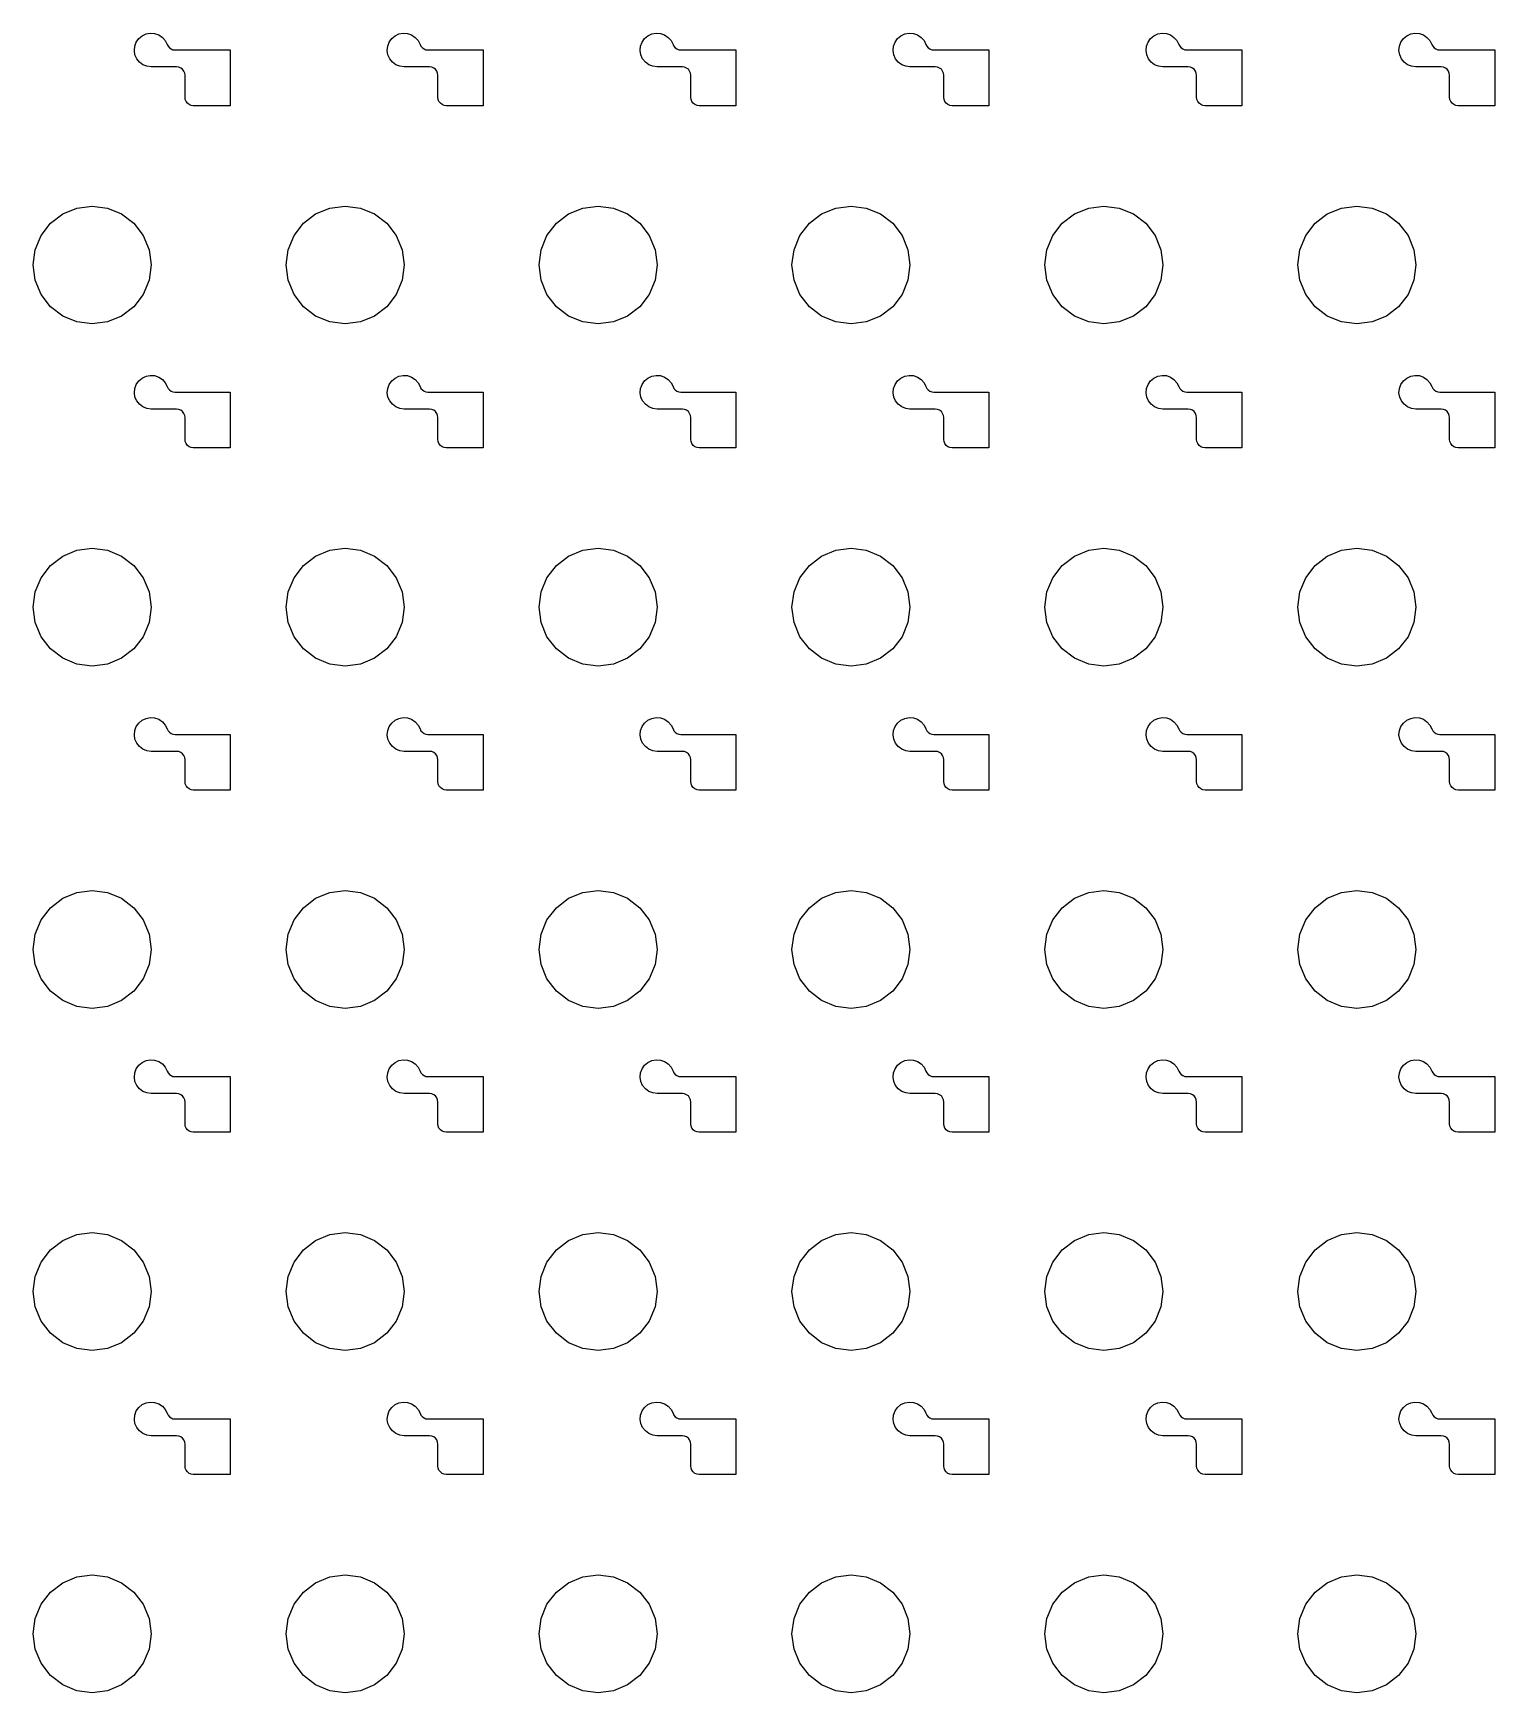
# Model space of a CAD drawing. Extents: x 11 to 212, y 11 to 212.
# Drawn here: x 122.26 to 132.46, y 74.01 to 85.59 of the extents above; entities that cross this region are included whole.
import ezdxf

# ---------------------------------------------------------------- set-up
doc = ezdxf.new("R2010")
doc.units = 0
doc.layers.add('C3', color=7, linetype='continuous')

msp = doc.modelspace()

# ---------------------------------------------------------------- linework, layer by layer
at = {"layer": 'C3'}
for points in [[(123.376, 85.082), (123.361, 85.084), (123.347, 85.09), (123.335, 85.1), (123.326, 85.112), (123.32, 85.126), (123.318, 85.141), (123.318, 85.294), (123.316, 85.309), (123.31, 85.324), (123.3, 85.336), (123.288, 85.345), (123.274, 85.351), (123.259, 85.353), (123.082, 85.353), (123.052, 85.357), (123.024, 85.368), (123, 85.386), (122.982, 85.41), (122.969, 85.438), (122.965, 85.467), (122.968, 85.497), (122.978, 85.526), (122.996, 85.55), (123.019, 85.57), (123.046, 85.583), (123.076, 85.588), (123.106, 85.586), (123.135, 85.576), (123.16, 85.559), (123.18, 85.537), (123.193, 85.51), (123.2, 85.497), (123.209, 85.486), (123.221, 85.478), (123.234, 85.472), (123.249, 85.471), (123.633, 85.471), (123.633, 85.082)], [(125.141, 85.082), (125.126, 85.084), (125.112, 85.09), (125.1, 85.1), (125.09, 85.112), (125.084, 85.126), (125.082, 85.141), (125.082, 85.294), (125.08, 85.309), (125.074, 85.324), (125.065, 85.336), (125.053, 85.345), (125.039, 85.351), (125.024, 85.353), (124.847, 85.353), (124.817, 85.357), (124.789, 85.368), (124.765, 85.386), (124.746, 85.41), (124.734, 85.438), (124.729, 85.467), (124.733, 85.497), (124.743, 85.526), (124.761, 85.55), (124.784, 85.57), (124.811, 85.583), (124.841, 85.588), (124.871, 85.586), (124.899, 85.576), (124.924, 85.559), (124.944, 85.537), (124.958, 85.51), (124.964, 85.497), (124.974, 85.486), (124.986, 85.478), (124.999, 85.472), (125.013, 85.471), (125.398, 85.471), (125.398, 85.082)], [(126.906, 85.082), (126.891, 85.084), (126.876, 85.09), (126.864, 85.1), (126.855, 85.112), (126.849, 85.126), (126.847, 85.141), (126.847, 85.294), (126.845, 85.309), (126.839, 85.324), (126.83, 85.336), (126.818, 85.345), (126.803, 85.351), (126.788, 85.353), (126.612, 85.353), (126.582, 85.357), (126.554, 85.368), (126.53, 85.386), (126.511, 85.41), (126.499, 85.438), (126.494, 85.467), (126.497, 85.497), (126.508, 85.526), (126.525, 85.55), (126.548, 85.57), (126.576, 85.583), (126.605, 85.588), (126.635, 85.586), (126.664, 85.576), (126.689, 85.559), (126.709, 85.537), (126.723, 85.51), (126.729, 85.497), (126.739, 85.486), (126.75, 85.478), (126.764, 85.472), (126.778, 85.471), (127.162, 85.471), (127.162, 85.082)], [(128.671, 85.082), (128.655, 85.084), (128.641, 85.09), (128.629, 85.1), (128.62, 85.112), (128.614, 85.126), (128.612, 85.141), (128.612, 85.294), (128.61, 85.309), (128.604, 85.324), (128.595, 85.336), (128.582, 85.345), (128.568, 85.351), (128.553, 85.353), (128.376, 85.353), (128.347, 85.357), (128.319, 85.368), (128.294, 85.386), (128.276, 85.41), (128.264, 85.438), (128.259, 85.467), (128.262, 85.497), (128.272, 85.526), (128.29, 85.55), (128.313, 85.57), (128.34, 85.583), (128.37, 85.588), (128.4, 85.586), (128.429, 85.576), (128.454, 85.559), (128.474, 85.537), (128.487, 85.51), (128.494, 85.497), (128.503, 85.486), (128.515, 85.478), (128.529, 85.472), (128.543, 85.471), (128.927, 85.471), (128.927, 85.082)], [(130.435, 85.082), (130.42, 85.084), (130.406, 85.09), (130.394, 85.1), (130.384, 85.112), (130.378, 85.126), (130.376, 85.141), (130.376, 85.294), (130.374, 85.309), (130.369, 85.324), (130.359, 85.336), (130.347, 85.345), (130.333, 85.351), (130.318, 85.353), (130.141, 85.353), (130.111, 85.357), (130.083, 85.368), (130.059, 85.386), (130.04, 85.41), (130.028, 85.438), (130.024, 85.467), (130.027, 85.497), (130.037, 85.526), (130.055, 85.55), (130.078, 85.57), (130.105, 85.583), (130.135, 85.588), (130.165, 85.586), (130.193, 85.576), (130.218, 85.559), (130.238, 85.537), (130.252, 85.51), (130.259, 85.497), (130.268, 85.486), (130.28, 85.478), (130.293, 85.472), (130.308, 85.471), (130.692, 85.471), (130.692, 85.082)], [(132.2, 85.082), (132.185, 85.084), (132.171, 85.09), (132.158, 85.1), (132.149, 85.112), (132.143, 85.126), (132.141, 85.141), (132.141, 85.294), (132.139, 85.309), (132.133, 85.324), (132.124, 85.336), (132.112, 85.345), (132.098, 85.351), (132.082, 85.353), (131.906, 85.353), (131.876, 85.357), (131.848, 85.368), (131.824, 85.386), (131.805, 85.41), (131.793, 85.438), (131.788, 85.467), (131.791, 85.497), (131.802, 85.526), (131.819, 85.55), (131.842, 85.57), (131.87, 85.583), (131.899, 85.588), (131.93, 85.586), (131.958, 85.576), (131.983, 85.559), (132.003, 85.537), (132.017, 85.51), (132.023, 85.497), (132.033, 85.486), (132.044, 85.478), (132.058, 85.472), (132.072, 85.471), (132.456, 85.471), (132.456, 85.082)], [(123.082, 83.971), (123.068, 83.864), (123.027, 83.765), (122.962, 83.679), (122.876, 83.614), (122.777, 83.573), (122.671, 83.559), (122.564, 83.573), (122.465, 83.614), (122.379, 83.679), (122.314, 83.765), (122.273, 83.864), (122.259, 83.971), (122.273, 84.077), (122.314, 84.176), (122.379, 84.262), (122.465, 84.327), (122.564, 84.368), (122.671, 84.382), (122.777, 84.368), (122.876, 84.327), (122.962, 84.262), (123.027, 84.176), (123.068, 84.077)], [(124.847, 83.971), (124.833, 83.864), (124.792, 83.765), (124.726, 83.679), (124.641, 83.614), (124.542, 83.573), (124.435, 83.559), (124.329, 83.573), (124.229, 83.614), (124.144, 83.679), (124.079, 83.765), (124.038, 83.864), (124.024, 83.971), (124.038, 84.077), (124.079, 84.176), (124.144, 84.262), (124.229, 84.327), (124.329, 84.368), (124.435, 84.382), (124.542, 84.368), (124.641, 84.327), (124.726, 84.262), (124.792, 84.176), (124.833, 84.077)], [(126.612, 83.971), (126.598, 83.864), (126.557, 83.765), (126.491, 83.679), (126.406, 83.614), (126.307, 83.573), (126.2, 83.559), (126.093, 83.573), (125.994, 83.614), (125.909, 83.679), (125.843, 83.765), (125.802, 83.864), (125.788, 83.971), (125.802, 84.077), (125.843, 84.176), (125.909, 84.262), (125.994, 84.327), (126.093, 84.368), (126.2, 84.382), (126.307, 84.368), (126.406, 84.327), (126.491, 84.262), (126.557, 84.176), (126.598, 84.077)], [(128.376, 83.971), (128.362, 83.864), (128.321, 83.765), (128.256, 83.679), (128.171, 83.614), (128.071, 83.573), (127.965, 83.559), (127.858, 83.573), (127.759, 83.614), (127.674, 83.679), (127.608, 83.765), (127.567, 83.864), (127.553, 83.971), (127.567, 84.077), (127.608, 84.176), (127.674, 84.262), (127.759, 84.327), (127.858, 84.368), (127.965, 84.382), (128.071, 84.368), (128.171, 84.327), (128.256, 84.262), (128.321, 84.176), (128.362, 84.077)], [(130.141, 83.971), (130.127, 83.864), (130.086, 83.765), (130.021, 83.679), (129.935, 83.614), (129.836, 83.573), (129.729, 83.559), (129.623, 83.573), (129.524, 83.614), (129.438, 83.679), (129.373, 83.765), (129.332, 83.864), (129.318, 83.971), (129.332, 84.077), (129.373, 84.176), (129.438, 84.262), (129.524, 84.327), (129.623, 84.368), (129.729, 84.382), (129.836, 84.368), (129.935, 84.327), (130.021, 84.262), (130.086, 84.176), (130.127, 84.077)], [(131.906, 83.971), (131.892, 83.864), (131.851, 83.765), (131.785, 83.679), (131.7, 83.614), (131.601, 83.573), (131.494, 83.559), (131.388, 83.573), (131.288, 83.614), (131.203, 83.679), (131.138, 83.765), (131.096, 83.864), (131.082, 83.971), (131.096, 84.077), (131.138, 84.176), (131.203, 84.262), (131.288, 84.327), (131.388, 84.368), (131.494, 84.382), (131.601, 84.368), (131.7, 84.327), (131.785, 84.262), (131.851, 84.176), (131.892, 84.077)], [(123.376, 82.694), (123.361, 82.696), (123.347, 82.702), (123.335, 82.711), (123.326, 82.724), (123.32, 82.738), (123.318, 82.753), (123.318, 82.906), (123.316, 82.921), (123.31, 82.935), (123.3, 82.947), (123.288, 82.957), (123.274, 82.963), (123.259, 82.965), (123.082, 82.965), (123.052, 82.969), (123.024, 82.98), (123, 82.998), (122.982, 83.022), (122.969, 83.049), (122.965, 83.079), (122.968, 83.109), (122.978, 83.137), (122.996, 83.162), (123.019, 83.181), (123.046, 83.194), (123.076, 83.2), (123.106, 83.198), (123.135, 83.188), (123.16, 83.171), (123.18, 83.148), (123.193, 83.122), (123.2, 83.109), (123.209, 83.098), (123.221, 83.089), (123.234, 83.084), (123.249, 83.082), (123.633, 83.082), (123.633, 82.694)], [(125.141, 82.694), (125.126, 82.696), (125.112, 82.702), (125.1, 82.711), (125.09, 82.724), (125.084, 82.738), (125.082, 82.753), (125.082, 82.906), (125.08, 82.921), (125.074, 82.935), (125.065, 82.947), (125.053, 82.957), (125.039, 82.963), (125.024, 82.965), (124.847, 82.965), (124.817, 82.969), (124.789, 82.98), (124.765, 82.998), (124.746, 83.022), (124.734, 83.049), (124.729, 83.079), (124.733, 83.109), (124.743, 83.137), (124.761, 83.162), (124.784, 83.181), (124.811, 83.194), (124.841, 83.2), (124.871, 83.198), (124.899, 83.188), (124.924, 83.171), (124.944, 83.148), (124.958, 83.122), (124.964, 83.109), (124.974, 83.098), (124.986, 83.089), (124.999, 83.084), (125.013, 83.082), (125.398, 83.082), (125.398, 82.694)], [(126.906, 82.694), (126.891, 82.696), (126.876, 82.702), (126.864, 82.711), (126.855, 82.724), (126.849, 82.738), (126.847, 82.753), (126.847, 82.906), (126.845, 82.921), (126.839, 82.935), (126.83, 82.947), (126.818, 82.957), (126.803, 82.963), (126.788, 82.965), (126.612, 82.965), (126.582, 82.969), (126.554, 82.98), (126.53, 82.998), (126.511, 83.022), (126.499, 83.049), (126.494, 83.079), (126.497, 83.109), (126.508, 83.137), (126.525, 83.162), (126.548, 83.181), (126.576, 83.194), (126.605, 83.2), (126.635, 83.198), (126.664, 83.188), (126.689, 83.171), (126.709, 83.148), (126.723, 83.122), (126.729, 83.109), (126.739, 83.098), (126.75, 83.089), (126.764, 83.084), (126.778, 83.082), (127.162, 83.082), (127.162, 82.694)], [(128.671, 82.694), (128.655, 82.696), (128.641, 82.702), (128.629, 82.711), (128.62, 82.724), (128.614, 82.738), (128.612, 82.753), (128.612, 82.906), (128.61, 82.921), (128.604, 82.935), (128.595, 82.947), (128.582, 82.957), (128.568, 82.963), (128.553, 82.965), (128.376, 82.965), (128.347, 82.969), (128.319, 82.98), (128.294, 82.998), (128.276, 83.022), (128.264, 83.049), (128.259, 83.079), (128.262, 83.109), (128.272, 83.137), (128.29, 83.162), (128.313, 83.181), (128.34, 83.194), (128.37, 83.2), (128.4, 83.198), (128.429, 83.188), (128.454, 83.171), (128.474, 83.148), (128.487, 83.122), (128.494, 83.109), (128.503, 83.098), (128.515, 83.089), (128.529, 83.084), (128.543, 83.082), (128.927, 83.082), (128.927, 82.694)], [(130.435, 82.694), (130.42, 82.696), (130.406, 82.702), (130.394, 82.711), (130.384, 82.724), (130.378, 82.738), (130.376, 82.753), (130.376, 82.906), (130.374, 82.921), (130.369, 82.935), (130.359, 82.947), (130.347, 82.957), (130.333, 82.963), (130.318, 82.965), (130.141, 82.965), (130.111, 82.969), (130.083, 82.98), (130.059, 82.998), (130.04, 83.022), (130.028, 83.049), (130.024, 83.079), (130.027, 83.109), (130.037, 83.137), (130.055, 83.162), (130.078, 83.181), (130.105, 83.194), (130.135, 83.2), (130.165, 83.198), (130.193, 83.188), (130.218, 83.171), (130.238, 83.148), (130.252, 83.122), (130.259, 83.109), (130.268, 83.098), (130.28, 83.089), (130.293, 83.084), (130.308, 83.082), (130.692, 83.082), (130.692, 82.694)], [(132.2, 82.694), (132.185, 82.696), (132.171, 82.702), (132.158, 82.711), (132.149, 82.724), (132.143, 82.738), (132.141, 82.753), (132.141, 82.906), (132.139, 82.921), (132.133, 82.935), (132.124, 82.947), (132.112, 82.957), (132.098, 82.963), (132.082, 82.965), (131.906, 82.965), (131.876, 82.969), (131.848, 82.98), (131.824, 82.998), (131.805, 83.022), (131.793, 83.049), (131.788, 83.079), (131.791, 83.109), (131.802, 83.137), (131.819, 83.162), (131.842, 83.181), (131.87, 83.194), (131.899, 83.2), (131.93, 83.198), (131.958, 83.188), (131.983, 83.171), (132.003, 83.148), (132.017, 83.122), (132.023, 83.109), (132.033, 83.098), (132.044, 83.089), (132.058, 83.084), (132.072, 83.082), (132.456, 83.082), (132.456, 82.694)], [(123.082, 81.582), (123.068, 81.476), (123.027, 81.376), (122.962, 81.291), (122.876, 81.226), (122.777, 81.185), (122.671, 81.171), (122.564, 81.185), (122.465, 81.226), (122.379, 81.291), (122.314, 81.376), (122.273, 81.476), (122.259, 81.582), (122.273, 81.689), (122.314, 81.788), (122.379, 81.874), (122.465, 81.939), (122.564, 81.98), (122.671, 81.994), (122.777, 81.98), (122.876, 81.939), (122.962, 81.874), (123.027, 81.788), (123.068, 81.689)], [(124.847, 81.582), (124.833, 81.476), (124.792, 81.376), (124.726, 81.291), (124.641, 81.226), (124.542, 81.185), (124.435, 81.171), (124.329, 81.185), (124.229, 81.226), (124.144, 81.291), (124.079, 81.376), (124.038, 81.476), (124.024, 81.582), (124.038, 81.689), (124.079, 81.788), (124.144, 81.874), (124.229, 81.939), (124.329, 81.98), (124.435, 81.994), (124.542, 81.98), (124.641, 81.939), (124.726, 81.874), (124.792, 81.788), (124.833, 81.689)], [(126.612, 81.582), (126.598, 81.476), (126.557, 81.376), (126.491, 81.291), (126.406, 81.226), (126.307, 81.185), (126.2, 81.171), (126.093, 81.185), (125.994, 81.226), (125.909, 81.291), (125.843, 81.376), (125.802, 81.476), (125.788, 81.582), (125.802, 81.689), (125.843, 81.788), (125.909, 81.874), (125.994, 81.939), (126.093, 81.98), (126.2, 81.994), (126.307, 81.98), (126.406, 81.939), (126.491, 81.874), (126.557, 81.788), (126.598, 81.689)], [(128.376, 81.582), (128.362, 81.476), (128.321, 81.376), (128.256, 81.291), (128.171, 81.226), (128.071, 81.185), (127.965, 81.171), (127.858, 81.185), (127.759, 81.226), (127.674, 81.291), (127.608, 81.376), (127.567, 81.476), (127.553, 81.582), (127.567, 81.689), (127.608, 81.788), (127.674, 81.874), (127.759, 81.939), (127.858, 81.98), (127.965, 81.994), (128.071, 81.98), (128.171, 81.939), (128.256, 81.874), (128.321, 81.788), (128.362, 81.689)], [(130.141, 81.582), (130.127, 81.476), (130.086, 81.376), (130.021, 81.291), (129.935, 81.226), (129.836, 81.185), (129.729, 81.171), (129.623, 81.185), (129.524, 81.226), (129.438, 81.291), (129.373, 81.376), (129.332, 81.476), (129.318, 81.582), (129.332, 81.689), (129.373, 81.788), (129.438, 81.874), (129.524, 81.939), (129.623, 81.98), (129.729, 81.994), (129.836, 81.98), (129.935, 81.939), (130.021, 81.874), (130.086, 81.788), (130.127, 81.689)], [(131.906, 81.582), (131.892, 81.476), (131.851, 81.376), (131.785, 81.291), (131.7, 81.226), (131.601, 81.185), (131.494, 81.171), (131.388, 81.185), (131.288, 81.226), (131.203, 81.291), (131.138, 81.376), (131.096, 81.476), (131.082, 81.582), (131.096, 81.689), (131.138, 81.788), (131.203, 81.874), (131.288, 81.939), (131.388, 81.98), (131.494, 81.994), (131.601, 81.98), (131.7, 81.939), (131.785, 81.874), (131.851, 81.788), (131.892, 81.689)], [(123.376, 80.306), (123.361, 80.308), (123.347, 80.314), (123.335, 80.323), (123.326, 80.335), (123.32, 80.349), (123.318, 80.365), (123.318, 80.518), (123.316, 80.533), (123.31, 80.547), (123.3, 80.559), (123.288, 80.569), (123.274, 80.574), (123.259, 80.576), (123.082, 80.576), (123.052, 80.58), (123.024, 80.592), (123, 80.61), (122.982, 80.633), (122.969, 80.661), (122.965, 80.691), (122.968, 80.721), (122.978, 80.749), (122.996, 80.774), (123.019, 80.793), (123.046, 80.806), (123.076, 80.812), (123.106, 80.809), (123.135, 80.8), (123.16, 80.783), (123.18, 80.76), (123.193, 80.733), (123.2, 80.72), (123.209, 80.709), (123.221, 80.701), (123.234, 80.696), (123.249, 80.694), (123.633, 80.694), (123.633, 80.306)], [(125.141, 80.306), (125.126, 80.308), (125.112, 80.314), (125.1, 80.323), (125.09, 80.335), (125.084, 80.349), (125.082, 80.365), (125.082, 80.518), (125.08, 80.533), (125.074, 80.547), (125.065, 80.559), (125.053, 80.569), (125.039, 80.574), (125.024, 80.576), (124.847, 80.576), (124.817, 80.58), (124.789, 80.592), (124.765, 80.61), (124.746, 80.633), (124.734, 80.661), (124.729, 80.691), (124.733, 80.721), (124.743, 80.749), (124.761, 80.774), (124.784, 80.793), (124.811, 80.806), (124.841, 80.812), (124.871, 80.809), (124.899, 80.8), (124.924, 80.783), (124.944, 80.76), (124.958, 80.733), (124.964, 80.72), (124.974, 80.709), (124.986, 80.701), (124.999, 80.696), (125.013, 80.694), (125.398, 80.694), (125.398, 80.306)], [(126.906, 80.306), (126.891, 80.308), (126.876, 80.314), (126.864, 80.323), (126.855, 80.335), (126.849, 80.349), (126.847, 80.365), (126.847, 80.518), (126.845, 80.533), (126.839, 80.547), (126.83, 80.559), (126.818, 80.569), (126.803, 80.574), (126.788, 80.576), (126.612, 80.576), (126.582, 80.58), (126.554, 80.592), (126.53, 80.61), (126.511, 80.633), (126.499, 80.661), (126.494, 80.691), (126.497, 80.721), (126.508, 80.749), (126.525, 80.774), (126.548, 80.793), (126.576, 80.806), (126.605, 80.812), (126.635, 80.809), (126.664, 80.8), (126.689, 80.783), (126.709, 80.76), (126.723, 80.733), (126.729, 80.72), (126.739, 80.709), (126.75, 80.701), (126.764, 80.696), (126.778, 80.694), (127.162, 80.694), (127.162, 80.306)], [(128.671, 80.306), (128.655, 80.308), (128.641, 80.314), (128.629, 80.323), (128.62, 80.335), (128.614, 80.349), (128.612, 80.365), (128.612, 80.518), (128.61, 80.533), (128.604, 80.547), (128.595, 80.559), (128.582, 80.569), (128.568, 80.574), (128.553, 80.576), (128.376, 80.576), (128.347, 80.58), (128.319, 80.592), (128.294, 80.61), (128.276, 80.633), (128.264, 80.661), (128.259, 80.691), (128.262, 80.721), (128.272, 80.749), (128.29, 80.774), (128.313, 80.793), (128.34, 80.806), (128.37, 80.812), (128.4, 80.809), (128.429, 80.8), (128.454, 80.783), (128.474, 80.76), (128.487, 80.733), (128.494, 80.72), (128.503, 80.709), (128.515, 80.701), (128.529, 80.696), (128.543, 80.694), (128.927, 80.694), (128.927, 80.306)], [(130.435, 80.306), (130.42, 80.308), (130.406, 80.314), (130.394, 80.323), (130.384, 80.335), (130.378, 80.349), (130.376, 80.365), (130.376, 80.518), (130.374, 80.533), (130.369, 80.547), (130.359, 80.559), (130.347, 80.569), (130.333, 80.574), (130.318, 80.576), (130.141, 80.576), (130.111, 80.58), (130.083, 80.592), (130.059, 80.61), (130.04, 80.633), (130.028, 80.661), (130.024, 80.691), (130.027, 80.721), (130.037, 80.749), (130.055, 80.774), (130.078, 80.793), (130.105, 80.806), (130.135, 80.812), (130.165, 80.809), (130.193, 80.8), (130.218, 80.783), (130.238, 80.76), (130.252, 80.733), (130.259, 80.72), (130.268, 80.709), (130.28, 80.701), (130.293, 80.696), (130.308, 80.694), (130.692, 80.694), (130.692, 80.306)], [(132.2, 80.306), (132.185, 80.308), (132.171, 80.314), (132.158, 80.323), (132.149, 80.335), (132.143, 80.349), (132.141, 80.365), (132.141, 80.518), (132.139, 80.533), (132.133, 80.547), (132.124, 80.559), (132.112, 80.569), (132.098, 80.574), (132.082, 80.576), (131.906, 80.576), (131.876, 80.58), (131.848, 80.592), (131.824, 80.61), (131.805, 80.633), (131.793, 80.661), (131.788, 80.691), (131.791, 80.721), (131.802, 80.749), (131.819, 80.774), (131.842, 80.793), (131.87, 80.806), (131.899, 80.812), (131.93, 80.809), (131.958, 80.8), (131.983, 80.783), (132.003, 80.76), (132.017, 80.733), (132.023, 80.72), (132.033, 80.709), (132.044, 80.701), (132.058, 80.696), (132.072, 80.694), (132.456, 80.694), (132.456, 80.306)], [(123.082, 79.194), (123.068, 79.088), (123.027, 78.988), (122.962, 78.903), (122.876, 78.838), (122.777, 78.796), (122.671, 78.782), (122.564, 78.796), (122.465, 78.838), (122.379, 78.903), (122.314, 78.988), (122.273, 79.088), (122.259, 79.194), (122.273, 79.301), (122.314, 79.4), (122.379, 79.485), (122.465, 79.551), (122.564, 79.592), (122.671, 79.606), (122.777, 79.592), (122.876, 79.551), (122.962, 79.485), (123.027, 79.4), (123.068, 79.301)], [(124.847, 79.194), (124.833, 79.088), (124.792, 78.988), (124.726, 78.903), (124.641, 78.838), (124.542, 78.796), (124.435, 78.782), (124.329, 78.796), (124.229, 78.838), (124.144, 78.903), (124.079, 78.988), (124.038, 79.088), (124.024, 79.194), (124.038, 79.301), (124.079, 79.4), (124.144, 79.485), (124.229, 79.551), (124.329, 79.592), (124.435, 79.606), (124.542, 79.592), (124.641, 79.551), (124.726, 79.485), (124.792, 79.4), (124.833, 79.301)], [(126.612, 79.194), (126.598, 79.088), (126.557, 78.988), (126.491, 78.903), (126.406, 78.838), (126.307, 78.796), (126.2, 78.782), (126.093, 78.796), (125.994, 78.838), (125.909, 78.903), (125.843, 78.988), (125.802, 79.088), (125.788, 79.194), (125.802, 79.301), (125.843, 79.4), (125.909, 79.485), (125.994, 79.551), (126.093, 79.592), (126.2, 79.606), (126.307, 79.592), (126.406, 79.551), (126.491, 79.485), (126.557, 79.4), (126.598, 79.301)], [(128.376, 79.194), (128.362, 79.088), (128.321, 78.988), (128.256, 78.903), (128.171, 78.838), (128.071, 78.796), (127.965, 78.782), (127.858, 78.796), (127.759, 78.838), (127.674, 78.903), (127.608, 78.988), (127.567, 79.088), (127.553, 79.194), (127.567, 79.301), (127.608, 79.4), (127.674, 79.485), (127.759, 79.551), (127.858, 79.592), (127.965, 79.606), (128.071, 79.592), (128.171, 79.551), (128.256, 79.485), (128.321, 79.4), (128.362, 79.301)], [(130.141, 79.194), (130.127, 79.088), (130.086, 78.988), (130.021, 78.903), (129.935, 78.838), (129.836, 78.796), (129.729, 78.782), (129.623, 78.796), (129.524, 78.838), (129.438, 78.903), (129.373, 78.988), (129.332, 79.088), (129.318, 79.194), (129.332, 79.301), (129.373, 79.4), (129.438, 79.485), (129.524, 79.551), (129.623, 79.592), (129.729, 79.606), (129.836, 79.592), (129.935, 79.551), (130.021, 79.485), (130.086, 79.4), (130.127, 79.301)], [(131.906, 79.194), (131.892, 79.088), (131.851, 78.988), (131.785, 78.903), (131.7, 78.838), (131.601, 78.796), (131.494, 78.782), (131.388, 78.796), (131.288, 78.838), (131.203, 78.903), (131.138, 78.988), (131.096, 79.088), (131.082, 79.194), (131.096, 79.301), (131.138, 79.4), (131.203, 79.485), (131.288, 79.551), (131.388, 79.592), (131.494, 79.606), (131.601, 79.592), (131.7, 79.551), (131.785, 79.485), (131.851, 79.4), (131.892, 79.301)], [(123.376, 77.918), (123.361, 77.92), (123.347, 77.926), (123.335, 77.935), (123.326, 77.947), (123.32, 77.961), (123.318, 77.976), (123.318, 78.129), (123.316, 78.145), (123.31, 78.159), (123.3, 78.171), (123.288, 78.18), (123.274, 78.186), (123.259, 78.188), (123.082, 78.188), (123.052, 78.192), (123.024, 78.203), (123, 78.222), (122.982, 78.245), (122.969, 78.273), (122.965, 78.303), (122.968, 78.333), (122.978, 78.361), (122.996, 78.386), (123.019, 78.405), (123.046, 78.418), (123.076, 78.423), (123.106, 78.421), (123.135, 78.411), (123.16, 78.395), (123.18, 78.372), (123.193, 78.345), (123.2, 78.332), (123.209, 78.321), (123.221, 78.313), (123.234, 78.308), (123.249, 78.306), (123.633, 78.306), (123.633, 77.918)], [(125.141, 77.918), (125.126, 77.92), (125.112, 77.926), (125.1, 77.935), (125.09, 77.947), (125.084, 77.961), (125.082, 77.976), (125.082, 78.129), (125.08, 78.145), (125.074, 78.159), (125.065, 78.171), (125.053, 78.18), (125.039, 78.186), (125.024, 78.188), (124.847, 78.188), (124.817, 78.192), (124.789, 78.203), (124.765, 78.222), (124.746, 78.245), (124.734, 78.273), (124.729, 78.303), (124.733, 78.333), (124.743, 78.361), (124.761, 78.386), (124.784, 78.405), (124.811, 78.418), (124.841, 78.423), (124.871, 78.421), (124.899, 78.411), (124.924, 78.395), (124.944, 78.372), (124.958, 78.345), (124.964, 78.332), (124.974, 78.321), (124.986, 78.313), (124.999, 78.308), (125.013, 78.306), (125.398, 78.306), (125.398, 77.918)], [(126.906, 77.918), (126.891, 77.92), (126.876, 77.926), (126.864, 77.935), (126.855, 77.947), (126.849, 77.961), (126.847, 77.976), (126.847, 78.129), (126.845, 78.145), (126.839, 78.159), (126.83, 78.171), (126.818, 78.18), (126.803, 78.186), (126.788, 78.188), (126.612, 78.188), (126.582, 78.192), (126.554, 78.203), (126.53, 78.222), (126.511, 78.245), (126.499, 78.273), (126.494, 78.303), (126.497, 78.333), (126.508, 78.361), (126.525, 78.386), (126.548, 78.405), (126.576, 78.418), (126.605, 78.423), (126.635, 78.421), (126.664, 78.411), (126.689, 78.395), (126.709, 78.372), (126.723, 78.345), (126.729, 78.332), (126.739, 78.321), (126.75, 78.313), (126.764, 78.308), (126.778, 78.306), (127.162, 78.306), (127.162, 77.918)], [(128.671, 77.918), (128.655, 77.92), (128.641, 77.926), (128.629, 77.935), (128.62, 77.947), (128.614, 77.961), (128.612, 77.976), (128.612, 78.129), (128.61, 78.145), (128.604, 78.159), (128.595, 78.171), (128.582, 78.18), (128.568, 78.186), (128.553, 78.188), (128.376, 78.188), (128.347, 78.192), (128.319, 78.203), (128.294, 78.222), (128.276, 78.245), (128.264, 78.273), (128.259, 78.303), (128.262, 78.333), (128.272, 78.361), (128.29, 78.386), (128.313, 78.405), (128.34, 78.418), (128.37, 78.423), (128.4, 78.421), (128.429, 78.411), (128.454, 78.395), (128.474, 78.372), (128.487, 78.345), (128.494, 78.332), (128.503, 78.321), (128.515, 78.313), (128.529, 78.308), (128.543, 78.306), (128.927, 78.306), (128.927, 77.918)], [(130.435, 77.918), (130.42, 77.92), (130.406, 77.926), (130.394, 77.935), (130.384, 77.947), (130.378, 77.961), (130.376, 77.976), (130.376, 78.129), (130.374, 78.145), (130.369, 78.159), (130.359, 78.171), (130.347, 78.18), (130.333, 78.186), (130.318, 78.188), (130.141, 78.188), (130.111, 78.192), (130.083, 78.203), (130.059, 78.222), (130.04, 78.245), (130.028, 78.273), (130.024, 78.303), (130.027, 78.333), (130.037, 78.361), (130.055, 78.386), (130.078, 78.405), (130.105, 78.418), (130.135, 78.423), (130.165, 78.421), (130.193, 78.411), (130.218, 78.395), (130.238, 78.372), (130.252, 78.345), (130.259, 78.332), (130.268, 78.321), (130.28, 78.313), (130.293, 78.308), (130.308, 78.306), (130.692, 78.306), (130.692, 77.918)], [(132.2, 77.918), (132.185, 77.92), (132.171, 77.926), (132.158, 77.935), (132.149, 77.947), (132.143, 77.961), (132.141, 77.976), (132.141, 78.129), (132.139, 78.145), (132.133, 78.159), (132.124, 78.171), (132.112, 78.18), (132.098, 78.186), (132.082, 78.188), (131.906, 78.188), (131.876, 78.192), (131.848, 78.203), (131.824, 78.222), (131.805, 78.245), (131.793, 78.273), (131.788, 78.303), (131.791, 78.333), (131.802, 78.361), (131.819, 78.386), (131.842, 78.405), (131.87, 78.418), (131.899, 78.423), (131.93, 78.421), (131.958, 78.411), (131.983, 78.395), (132.003, 78.372), (132.017, 78.345), (132.023, 78.332), (132.033, 78.321), (132.044, 78.313), (132.058, 78.308), (132.072, 78.306), (132.456, 78.306), (132.456, 77.918)], [(123.082, 76.806), (123.068, 76.699), (123.027, 76.6), (122.962, 76.515), (122.876, 76.449), (122.777, 76.408), (122.671, 76.394), (122.564, 76.408), (122.465, 76.449), (122.379, 76.515), (122.314, 76.6), (122.273, 76.699), (122.259, 76.806), (122.273, 76.912), (122.314, 77.012), (122.379, 77.097), (122.465, 77.162), (122.564, 77.204), (122.671, 77.218), (122.777, 77.204), (122.876, 77.162), (122.962, 77.097), (123.027, 77.012), (123.068, 76.912)], [(124.847, 76.806), (124.833, 76.699), (124.792, 76.6), (124.726, 76.515), (124.641, 76.449), (124.542, 76.408), (124.435, 76.394), (124.329, 76.408), (124.229, 76.449), (124.144, 76.515), (124.079, 76.6), (124.038, 76.699), (124.024, 76.806), (124.038, 76.912), (124.079, 77.012), (124.144, 77.097), (124.229, 77.162), (124.329, 77.204), (124.435, 77.218), (124.542, 77.204), (124.641, 77.162), (124.726, 77.097), (124.792, 77.012), (124.833, 76.912)], [(126.612, 76.806), (126.598, 76.699), (126.557, 76.6), (126.491, 76.515), (126.406, 76.449), (126.307, 76.408), (126.2, 76.394), (126.093, 76.408), (125.994, 76.449), (125.909, 76.515), (125.843, 76.6), (125.802, 76.699), (125.788, 76.806), (125.802, 76.912), (125.843, 77.012), (125.909, 77.097), (125.994, 77.162), (126.093, 77.204), (126.2, 77.218), (126.307, 77.204), (126.406, 77.162), (126.491, 77.097), (126.557, 77.012), (126.598, 76.912)], [(128.376, 76.806), (128.362, 76.699), (128.321, 76.6), (128.256, 76.515), (128.171, 76.449), (128.071, 76.408), (127.965, 76.394), (127.858, 76.408), (127.759, 76.449), (127.674, 76.515), (127.608, 76.6), (127.567, 76.699), (127.553, 76.806), (127.567, 76.912), (127.608, 77.012), (127.674, 77.097), (127.759, 77.162), (127.858, 77.204), (127.965, 77.218), (128.071, 77.204), (128.171, 77.162), (128.256, 77.097), (128.321, 77.012), (128.362, 76.912)], [(130.141, 76.806), (130.127, 76.699), (130.086, 76.6), (130.021, 76.515), (129.935, 76.449), (129.836, 76.408), (129.729, 76.394), (129.623, 76.408), (129.524, 76.449), (129.438, 76.515), (129.373, 76.6), (129.332, 76.699), (129.318, 76.806), (129.332, 76.912), (129.373, 77.012), (129.438, 77.097), (129.524, 77.162), (129.623, 77.204), (129.729, 77.218), (129.836, 77.204), (129.935, 77.162), (130.021, 77.097), (130.086, 77.012), (130.127, 76.912)], [(131.906, 76.806), (131.892, 76.699), (131.851, 76.6), (131.785, 76.515), (131.7, 76.449), (131.601, 76.408), (131.494, 76.394), (131.388, 76.408), (131.288, 76.449), (131.203, 76.515), (131.138, 76.6), (131.096, 76.699), (131.082, 76.806), (131.096, 76.912), (131.138, 77.012), (131.203, 77.097), (131.288, 77.162), (131.388, 77.204), (131.494, 77.218), (131.601, 77.204), (131.7, 77.162), (131.785, 77.097), (131.851, 77.012), (131.892, 76.912)], [(123.376, 75.529), (123.361, 75.531), (123.347, 75.537), (123.335, 75.547), (123.326, 75.559), (123.32, 75.573), (123.318, 75.588), (123.318, 75.741), (123.316, 75.756), (123.31, 75.771), (123.3, 75.783), (123.288, 75.792), (123.274, 75.798), (123.259, 75.8), (123.082, 75.8), (123.052, 75.804), (123.024, 75.815), (123, 75.833), (122.982, 75.857), (122.969, 75.885), (122.965, 75.914), (122.968, 75.944), (122.978, 75.973), (122.996, 75.997), (123.019, 76.017), (123.046, 76.03), (123.076, 76.035), (123.106, 76.033), (123.135, 76.023), (123.16, 76.006), (123.18, 75.984), (123.193, 75.957), (123.2, 75.944), (123.209, 75.933), (123.221, 75.925), (123.234, 75.919), (123.249, 75.918), (123.633, 75.918), (123.633, 75.529)], [(125.141, 75.529), (125.126, 75.531), (125.112, 75.537), (125.1, 75.547), (125.09, 75.559), (125.084, 75.573), (125.082, 75.588), (125.082, 75.741), (125.08, 75.756), (125.074, 75.771), (125.065, 75.783), (125.053, 75.792), (125.039, 75.798), (125.024, 75.8), (124.847, 75.8), (124.817, 75.804), (124.789, 75.815), (124.765, 75.833), (124.746, 75.857), (124.734, 75.885), (124.729, 75.914), (124.733, 75.944), (124.743, 75.973), (124.761, 75.997), (124.784, 76.017), (124.811, 76.03), (124.841, 76.035), (124.871, 76.033), (124.899, 76.023), (124.924, 76.006), (124.944, 75.984), (124.958, 75.957), (124.964, 75.944), (124.974, 75.933), (124.986, 75.925), (124.999, 75.919), (125.013, 75.918), (125.398, 75.918), (125.398, 75.529)], [(126.906, 75.529), (126.891, 75.531), (126.876, 75.537), (126.864, 75.547), (126.855, 75.559), (126.849, 75.573), (126.847, 75.588), (126.847, 75.741), (126.845, 75.756), (126.839, 75.771), (126.83, 75.783), (126.818, 75.792), (126.803, 75.798), (126.788, 75.8), (126.612, 75.8), (126.582, 75.804), (126.554, 75.815), (126.53, 75.833), (126.511, 75.857), (126.499, 75.885), (126.494, 75.914), (126.497, 75.944), (126.508, 75.973), (126.525, 75.997), (126.548, 76.017), (126.576, 76.03), (126.605, 76.035), (126.635, 76.033), (126.664, 76.023), (126.689, 76.006), (126.709, 75.984), (126.723, 75.957), (126.729, 75.944), (126.739, 75.933), (126.75, 75.925), (126.764, 75.919), (126.778, 75.918), (127.162, 75.918), (127.162, 75.529)], [(128.671, 75.529), (128.655, 75.531), (128.641, 75.537), (128.629, 75.547), (128.62, 75.559), (128.614, 75.573), (128.612, 75.588), (128.612, 75.741), (128.61, 75.756), (128.604, 75.771), (128.595, 75.783), (128.582, 75.792), (128.568, 75.798), (128.553, 75.8), (128.376, 75.8), (128.347, 75.804), (128.319, 75.815), (128.294, 75.833), (128.276, 75.857), (128.264, 75.885), (128.259, 75.914), (128.262, 75.944), (128.272, 75.973), (128.29, 75.997), (128.313, 76.017), (128.34, 76.03), (128.37, 76.035), (128.4, 76.033), (128.429, 76.023), (128.454, 76.006), (128.474, 75.984), (128.487, 75.957), (128.494, 75.944), (128.503, 75.933), (128.515, 75.925), (128.529, 75.919), (128.543, 75.918), (128.927, 75.918), (128.927, 75.529)], [(130.435, 75.529), (130.42, 75.531), (130.406, 75.537), (130.394, 75.547), (130.384, 75.559), (130.378, 75.573), (130.376, 75.588), (130.376, 75.741), (130.374, 75.756), (130.369, 75.771), (130.359, 75.783), (130.347, 75.792), (130.333, 75.798), (130.318, 75.8), (130.141, 75.8), (130.111, 75.804), (130.083, 75.815), (130.059, 75.833), (130.04, 75.857), (130.028, 75.885), (130.024, 75.914), (130.027, 75.944), (130.037, 75.973), (130.055, 75.997), (130.078, 76.017), (130.105, 76.03), (130.135, 76.035), (130.165, 76.033), (130.193, 76.023), (130.218, 76.006), (130.238, 75.984), (130.252, 75.957), (130.259, 75.944), (130.268, 75.933), (130.28, 75.925), (130.293, 75.919), (130.308, 75.918), (130.692, 75.918), (130.692, 75.529)], [(132.2, 75.529), (132.185, 75.531), (132.171, 75.537), (132.158, 75.547), (132.149, 75.559), (132.143, 75.573), (132.141, 75.588), (132.141, 75.741), (132.139, 75.756), (132.133, 75.771), (132.124, 75.783), (132.112, 75.792), (132.098, 75.798), (132.082, 75.8), (131.906, 75.8), (131.876, 75.804), (131.848, 75.815), (131.824, 75.833), (131.805, 75.857), (131.793, 75.885), (131.788, 75.914), (131.791, 75.944), (131.802, 75.973), (131.819, 75.997), (131.842, 76.017), (131.87, 76.03), (131.899, 76.035), (131.93, 76.033), (131.958, 76.023), (131.983, 76.006), (132.003, 75.984), (132.017, 75.957), (132.023, 75.944), (132.033, 75.933), (132.044, 75.925), (132.058, 75.919), (132.072, 75.918), (132.456, 75.918), (132.456, 75.529)], [(123.082, 74.418), (123.068, 74.311), (123.027, 74.212), (122.962, 74.126), (122.876, 74.061), (122.777, 74.02), (122.671, 74.006), (122.564, 74.02), (122.465, 74.061), (122.379, 74.126), (122.314, 74.212), (122.273, 74.311), (122.259, 74.418), (122.273, 74.524), (122.314, 74.624), (122.379, 74.709), (122.465, 74.774), (122.564, 74.815), (122.671, 74.829), (122.777, 74.815), (122.876, 74.774), (122.962, 74.709), (123.027, 74.624), (123.068, 74.524)], [(124.847, 74.418), (124.833, 74.311), (124.792, 74.212), (124.726, 74.126), (124.641, 74.061), (124.542, 74.02), (124.435, 74.006), (124.329, 74.02), (124.229, 74.061), (124.144, 74.126), (124.079, 74.212), (124.038, 74.311), (124.024, 74.418), (124.038, 74.524), (124.079, 74.624), (124.144, 74.709), (124.229, 74.774), (124.329, 74.815), (124.435, 74.829), (124.542, 74.815), (124.641, 74.774), (124.726, 74.709), (124.792, 74.624), (124.833, 74.524)], [(126.612, 74.418), (126.598, 74.311), (126.557, 74.212), (126.491, 74.126), (126.406, 74.061), (126.307, 74.02), (126.2, 74.006), (126.093, 74.02), (125.994, 74.061), (125.909, 74.126), (125.843, 74.212), (125.802, 74.311), (125.788, 74.418), (125.802, 74.524), (125.843, 74.624), (125.909, 74.709), (125.994, 74.774), (126.093, 74.815), (126.2, 74.829), (126.307, 74.815), (126.406, 74.774), (126.491, 74.709), (126.557, 74.624), (126.598, 74.524)], [(128.376, 74.418), (128.362, 74.311), (128.321, 74.212), (128.256, 74.126), (128.171, 74.061), (128.071, 74.02), (127.965, 74.006), (127.858, 74.02), (127.759, 74.061), (127.674, 74.126), (127.608, 74.212), (127.567, 74.311), (127.553, 74.418), (127.567, 74.524), (127.608, 74.624), (127.674, 74.709), (127.759, 74.774), (127.858, 74.815), (127.965, 74.829), (128.071, 74.815), (128.171, 74.774), (128.256, 74.709), (128.321, 74.624), (128.362, 74.524)], [(130.141, 74.418), (130.127, 74.311), (130.086, 74.212), (130.021, 74.126), (129.935, 74.061), (129.836, 74.02), (129.729, 74.006), (129.623, 74.02), (129.524, 74.061), (129.438, 74.126), (129.373, 74.212), (129.332, 74.311), (129.318, 74.418), (129.332, 74.524), (129.373, 74.624), (129.438, 74.709), (129.524, 74.774), (129.623, 74.815), (129.729, 74.829), (129.836, 74.815), (129.935, 74.774), (130.021, 74.709), (130.086, 74.624), (130.127, 74.524)], [(131.906, 74.418), (131.892, 74.311), (131.851, 74.212), (131.785, 74.126), (131.7, 74.061), (131.601, 74.02), (131.494, 74.006), (131.388, 74.02), (131.288, 74.061), (131.203, 74.126), (131.138, 74.212), (131.096, 74.311), (131.082, 74.418), (131.096, 74.524), (131.138, 74.624), (131.203, 74.709), (131.288, 74.774), (131.388, 74.815), (131.494, 74.829), (131.601, 74.815), (131.7, 74.774), (131.785, 74.709), (131.851, 74.624), (131.892, 74.524)]]:
    msp.add_lwpolyline(points, close=True, dxfattribs=at)

doc.saveas('drawing.dxf')
